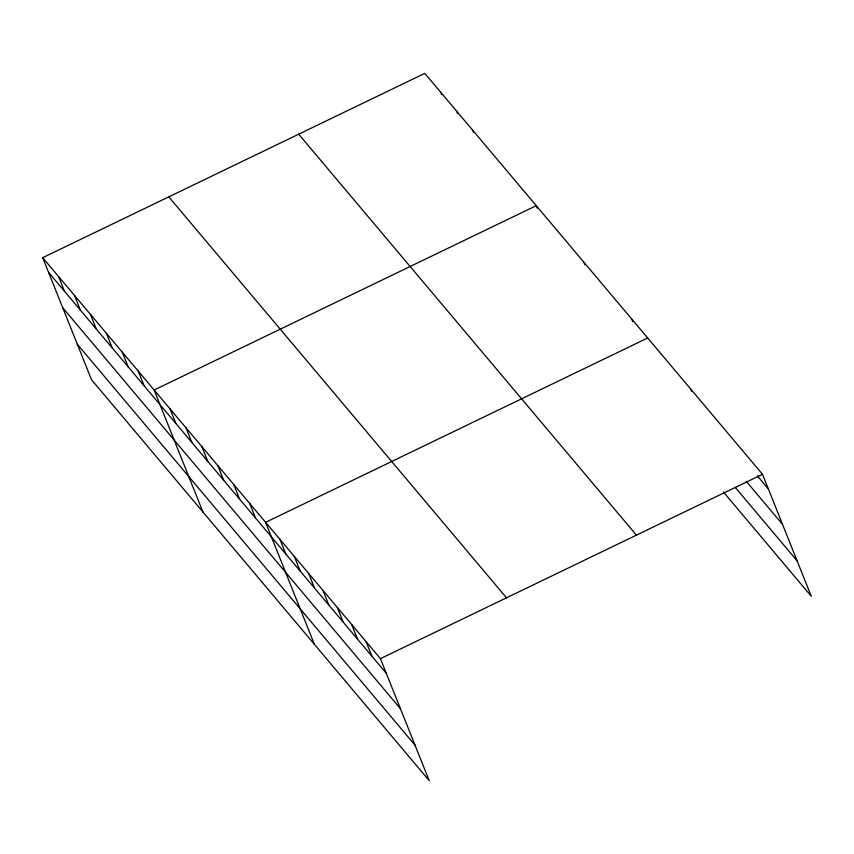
<?xml version="1.0" encoding="UTF-8"?>
<svg xmlns="http://www.w3.org/2000/svg" width="854" height="854" viewBox="0 0 854 854"><rect width="100%" height="100%" fill="white"/><g stroke="black" fill="none" stroke-linecap="round" stroke-linejoin="round"><path stroke-width="1.28" d="M42.7 257.695L380.425 658.647L429.21 780.641L91.495 379.688L42.7 257.695L424.79 73.359L762.505 474.312L811.3 596.305L723.487 492.053M647.684 337.992L265.594 522.328L314.389 644.311M380.425 658.647L762.505 474.312M757.381 475.891L768.354 488.926M746.215 481.261L782.52 524.356M735.497 487.698L797.124 560.864M298.697 134.195L636.422 535.148M168.793 196.868L506.507 597.821M48.539 272.309L386.264 673.262M62.716 307.739L400.441 708.692M77.319 344.247L415.044 745.2M690.747 389.114L691.719 391.548M631.757 319.086L632.739 321.52M583.997 262.381L584.969 264.815M537.209 208.109L536.237 205.675L154.147 390.011L202.942 512.005M472.55 130.064L473.522 132.498M456.634 111.169L457.605 113.603M440.707 92.264L441.678 94.698M366.067 641.61L371.906 656.214M351.709 624.562L357.559 639.176M337.362 607.525L343.201 622.139M323.004 590.488L328.854 605.102M308.657 573.45L314.496 588.054M294.299 556.402L300.149 571.016M279.952 539.365L285.791 553.979M249.678 503.422L255.517 518.036M233.75 484.517L239.6 499.131M217.834 465.622L223.673 480.226M201.907 446.717L207.757 461.331M185.991 427.811L191.83 442.425M170.074 408.917L175.913 423.52M138.231 371.106L144.07 385.72M122.303 352.211L128.153 366.814M106.387 333.306L112.226 347.92M90.46 314.4L96.31 329.014M74.544 295.505L80.383 310.109M58.616 276.6L64.466 291.214"/></g></svg>
